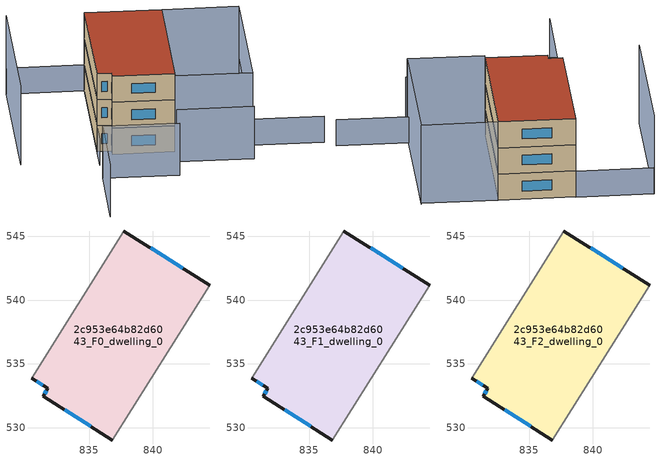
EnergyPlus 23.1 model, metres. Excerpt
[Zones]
2c953e64b82d6043_F0_dwelling_0
 floor ground (EU_floor_Construction): 844.46,541.16 836.83,529.02 831.39,532.47 831.77,533.07 830.52,533.87 837.74,545.42 z0
 wall outside (EU_wall_Construction): 830.52,533.87 831.77,533.07 831.39,532.47 836.83,529.02 / 844.46,541.16 837.74,545.42 z0:3
 wall adiabatic (EU_wall_Construction): 836.83,529.02 844.46,541.16 / 837.74,545.42 830.52,533.87 z0:3
 window (EU_Window_Construction): 833.09,531.4 835.14,530.1 / 831.65,532.89 831.51,532.66 / 830.91,533.62 831.38,533.32 / 842.37,542.48 839.83,544.09 z0.93:2.07
2c953e64b82d6043_F1_dwelling_0
 floor to 2c953e64b82d6043_F0_dwelling_0 (EU_floor_Construction): 844.46,541.16 836.83,529.02 831.39,532.47 831.77,533.07 830.51,533.87 837.74,545.42 z3
 wall outside (EU_wall_Construction): 830.52,533.87 831.77,533.07 831.39,532.47 836.83,529.02 / 844.46,541.16 837.74,545.42 z3:6
 wall adiabatic (EU_wall_Construction): 836.83,529.02 844.46,541.16 / 837.74,545.42 830.52,533.87 z3:6
 window (EU_Window_Construction): 833.09,531.4 835.14,530.1 / 831.65,532.89 831.51,532.66 / 830.91,533.62 831.38,533.32 / 842.37,542.48 839.83,544.09 z3.93:5.07
2c953e64b82d6043_F2_dwelling_0
 floor to 2c953e64b82d6043_F1_dwelling_0 (EU_floor_Construction): 844.46,541.16 836.83,529.02 831.39,532.47 831.77,533.07 830.51,533.87 837.74,545.42 z6
 wall outside (EU_wall_Construction): 830.52,533.87 831.77,533.07 831.39,532.47 836.83,529.02 / 844.46,541.16 837.74,545.42 z6:9
 wall adiabatic (EU_wall_Construction): 836.83,529.02 844.46,541.16 / 837.74,545.42 830.52,533.87 z6:9
 window (EU_Window_Construction): 833.09,531.4 835.14,530.1 / 831.65,532.89 831.51,532.66 / 830.91,533.62 831.38,533.32 / 842.37,542.48 839.83,544.09 z6.93:8.07
 roof outside (EU_roof_Construction): 836.83,529.02 844.46,541.16 837.74,545.42 830.52,533.87 831.77,533.07 831.39,532.47 z9
shading: 850.25,521.47 843.9,525.49 / 843.9,525.49 851.25,537.07 / 830.95,549.72 837.77,545.46 / 837.77,545.46 828.91,531.31 z0:3; 830.95,549.72 822.61,536.38 / 836.57,528.6 844.46,541.16 / 844.46,541.16 851.17,536.94 / 851.17,536.94 843.28,524.39 / 843.28,524.39 836.57,528.6 z0:9; 835.65,527.14 842.35,522.92 / 822.79,521.61 827.36,528.85 / 827.36,528.85 834.08,524.61 z0:6
[Building]
EU S2 Campaign: North Axis=0; Terrain=City; Solar Distribution=FullExterior
[Site:Location]
Montreal-Trudeau.Intl.AP: Latitude=45.4667; Longitude=-73.75; Time Zone=-5; Elevation=36
[SizingPeriod:WeatherFileDays]
AnnualSizingPeriod: Begin Month=1; Begin Day of Month=1; End Month=12; End Day of Month=31; Day of Week for Start Day=Monday; Use Weather File Daylight Saving Period=No; Use Weather File Rain and Snow Indicators=No
[MATERIAL]
EU_InternalMass_Material: Roughness=MediumRough; Thickness=0.1; Conductivity=1; Density=1800; Specific Heat=900; Thermal Absorptance=0.9; Solar Absorptance=0.7; Visible Absorptance=0.7
[MATERIAL:NOMASS] Roughness=MediumRough; Thermal Absorptance=0.9; Solar Absorptance=0.7; Visible Absorptance=0.7
Name | Thermal Resistance
EU_wall_NoMass; EU_floor_NoMass | 1.36485
EU_roof_NoMass | 2.55992
[WINDOWMATERIAL:SIMPLEGLAZINGSYSTEM]
EU_Window_SimpleGlazing: UFactor=3.92339; Solar Heat Gain Coefficient=0.8; Visible Transmittance=0.8
[CONSTRUCTION]
EU_wall_Construction: EU_wall_NoMass
EU_roof_Construction: EU_roof_NoMass
EU_floor_Construction: EU_floor_NoMass
EU_Window_Construction: EU_Window_SimpleGlazing
EU_InternalMass_Construction: EU_InternalMass_Material
[ZONE] Type=1; Multiplier=1; Ceiling Height=autocalculate; Floor Area=autocalculate; Part of Total Floor Area=Yes
Name | Volume
2c953e64b82d6043_F0_dwelling_0 | 338.309
2c953e64b82d6043_F1_dwelling_0; 2c953e64b82d6043_F2_dwelling_0 | 338.307
[INTERNALMASS] Construction=EU_InternalMass_Construction; Surface Area=112.769
Name | Zone or ZoneList
2c953e64b82d6043_F0_dwelling_0_EU_InternalMass | 2c953e64b82d6043_F0_dwelling_0
2c953e64b82d6043_F1_dwelling_0_EU_InternalMass | 2c953e64b82d6043_F1_dwelling_0
2c953e64b82d6043_F2_dwelling_0_EU_InternalMass | 2c953e64b82d6043_F2_dwelling_0
[OTHEREQUIPMENT] Fuel Type=Electricity; Design Level Calculation Method=Watts/Area; Power per Zone Floor Area=1; Fraction Latent=0; Fraction Radiant=0; Fraction Lost=0; Carbon Dioxide Generation Rate=0; EndUse Subcategory=EU_Step8_InternalGains
Name | Zone or ZoneList or Space or SpaceList | Schedule
EU_Step8_InternalGain_2c953e64b82d6043_F0_dwelling_0_f000 | 2c953e64b82d6043_F0_dwelling_0 | EU_Step8_GainSchedule_2c953e64b82d6043_F0_dwelling_0_f000
EU_Step8_InternalGain_2c953e64b82d6043_F1_dwelling_0_f000 | 2c953e64b82d6043_F1_dwelling_0 | EU_Step8_GainSchedule_2c953e64b82d6043_F1_dwelling_0_f000
EU_Step8_InternalGain_2c953e64b82d6043_F2_dwelling_0_f000 | 2c953e64b82d6043_F2_dwelling_0 | EU_Step8_GainSchedule_2c953e64b82d6043_F2_dwelling_0_f000
[ZONEVENTILATION:DESIGNFLOWRATE] Schedule=EU_AlwaysOn; Design Flow Rate Calculation Method=AirChanges/Hour; Air Changes per Hour=0.860309; Ventilation Type=Natural; Fan Pressure Rise=0; Fan Total Efficiency=1; Constant Term Coefficient=1; Temperature Term Coefficient=0; Velocity Term Coefficient=0; Velocity Squared Term Coefficient=0; Minimum Indoor Temperature=-100; Maximum Indoor Temperature=100; Delta Temperature=-100; Minimum Outdoor Temperature=-100; Maximum Outdoor Temperature=100; Maximum Wind Speed=40
Name | Zone or ZoneList or Space or SpaceList
EU_ConstantAir_2c953e64b82d6043_F0_dwelling_0 | 2c953e64b82d6043_F0_dwelling_0
EU_ConstantAir_2c953e64b82d6043_F1_dwelling_0 | 2c953e64b82d6043_F1_dwelling_0
EU_ConstantAir_2c953e64b82d6043_F2_dwelling_0 | 2c953e64b82d6043_F2_dwelling_0
[HVACTEMPLATE:THERMOSTAT] Constant Heating Setpoint=20; Constant Cooling Setpoint=50
EU_HeatOnly_2c953e64b82d6043_F0_dwelling_0; EU_HeatOnly_2c953e64b82d6043_F1_dwelling_0; EU_HeatOnly_2c953e64b82d6043_F2_dwelling_0
[HVACTEMPLATE:ZONE:IDEALLOADSAIRSYSTEM] System Availability Schedule=EU_AlwaysOn; Maximum Heating Supply Air Temperature=50; Minimum Cooling Supply Air Temperature=13; Maximum Heating Supply Air Humidity Ratio=0.0156; Minimum Cooling Supply Air Humidity Ratio=0.0077; Heating Limit=NoLimit; Cooling Limit=NoLimit; Heating Availability Schedule=EU_AlwaysOn; Cooling Availability Schedule=EU_CoolingOff; Dehumidification Control Type=ConstantSensibleHeatRatio; Cooling Sensible Heat Ratio=0.7; Dehumidification Setpoint=60; Humidification Control Type=None; Humidification Setpoint=30; Outdoor Air Method=None; Outdoor Air Flow Rate per Person=0.00944; Outdoor Air Flow Rate per Zone Floor Area=0; Outdoor Air Flow Rate per Zone=0; Demand Controlled Ventilation Type=None; Outdoor Air Economizer Type=NoEconomizer; Heat Recovery Type=None; Sensible Heat Recovery Effectiveness=0.7; Latent Heat Recovery Effectiveness=0.65
Name | Template Thermostat
2c953e64b82d6043_F0_dwelling_0 | EU_HeatOnly_2c953e64b82d6043_F0_dwelling_0
2c953e64b82d6043_F1_dwelling_0 | EU_HeatOnly_2c953e64b82d6043_F1_dwelling_0
2c953e64b82d6043_F2_dwelling_0 | EU_HeatOnly_2c953e64b82d6043_F2_dwelling_0
[SIZING:ZONE] Zone Cooling Design Supply Air Temperature Input Method=SupplyAirTemperature; Zone Cooling Design Supply Air Temperature=13; Zone Heating Design Supply Air Temperature Input Method=SupplyAirTemperature; Zone Heating Design Supply Air Temperature=50; Zone Cooling Design Supply Air Humidity Ratio=0.008; Zone Heating Design Supply Air Humidity Ratio=0.008; Cooling Design Air Flow Method=DesignDay; Cooling Design Air Flow Rate=0; Cooling Minimum Air Flow per Zone Floor Area=0.000762; Cooling Minimum Air Flow=0; Cooling Minimum Air Flow Fraction=0.2; Heating Design Air Flow Method=DesignDay; Heating Design Air Flow Rate=0; Heating Maximum Air Flow per Zone Floor Area=0.002032; Heating Maximum Air Flow=0.141576; Heating Maximum Air Flow Fraction=0.3; Account for Dedicated Outdoor Air System=No; Dedicated Outdoor Air System Control Strategy=NeutralSupplyAir; Dedicated Outdoor Air Low Setpoint Temperature for Design=autosize; Dedicated Outdoor Air High Setpoint Temperature for Design=autosize; Zone Load Sizing Method=Sensible Load Only No Latent Load; Zone Latent Cooling Design Supply Air Humidity Ratio Input Method=HumidityRatioDifference; Zone Cooling Design Supply Air Humidity Ratio Difference=0.005; Zone Latent Heating Design Supply Air Humidity Ratio Input Method=HumidityRatioDifference; Zone Humidification Design Supply Air Humidity Ratio Difference=0.005
2c953e64b82d6043_F0_dwelling_0; 2c953e64b82d6043_F1_dwelling_0; 2c953e64b82d6043_F2_dwelling_0
[SCHEDULE:CONSTANT]
Name | Hourly Value
EU_AlwaysOn | 1
EU_CoolingOff | 0
[SCHEDULE:FILE] Column Number=1; Rows to Skip at Top=0; Number of Hours of Data=8760; Column Separator=Comma; Interpolate to Timestep=No; Minutes per Item=60; Adjust Schedule for Daylight Savings=Yes
Name | File
EU_Step8_GainSchedule_2c953e64b82d6043_F0_dwelling_0_f000 | ../../schedules/2c953e64b82d6043/2c953e64b82d6043_F0_dwelling_0_f000_gain.csv
EU_Step8_GainSchedule_2c953e64b82d6043_F1_dwelling_0_f000 | ../../schedules/2c953e64b82d6043/2c953e64b82d6043_F1_dwelling_0_f000_gain.csv
EU_Step8_GainSchedule_2c953e64b82d6043_F2_dwelling_0_f000 | ../../schedules/2c953e64b82d6043/2c953e64b82d6043_F2_dwelling_0_f000_gain.csv
